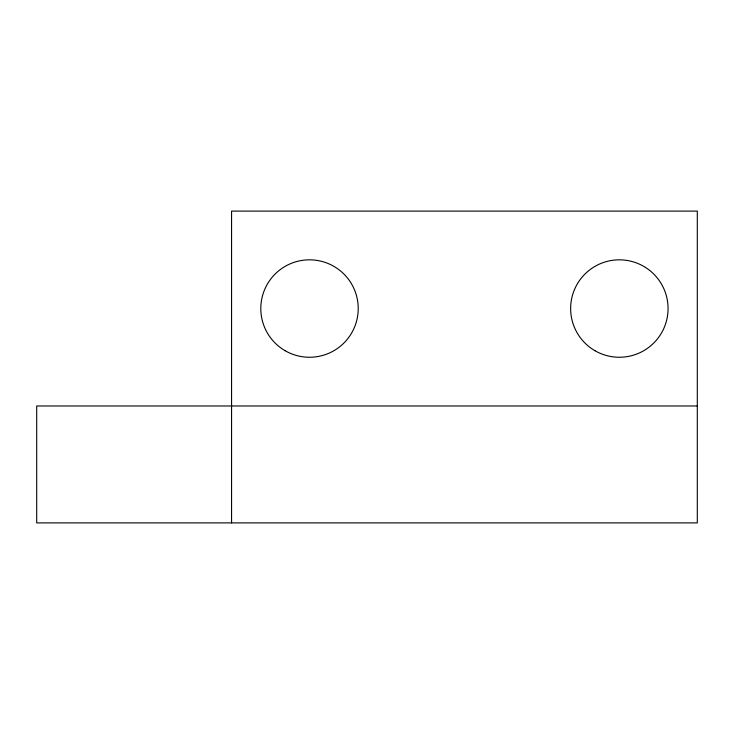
<?xml version="1.0" encoding="UTF-8"?>
<svg xmlns="http://www.w3.org/2000/svg" width="734" height="734" viewBox="0 0 734 734"><rect width="100%" height="100%" fill="white"/><g stroke="black" fill="none" stroke-linecap="round" stroke-linejoin="round"><path stroke-width="1.1" d="M697.3 405.975L36.7 405.975L36.7 522.892L697.3 522.892L697.3 211.108L231.568 211.108L231.568 522.892M594.999 350.733A48.719 48.719 0 0 0 668.068 308.537A48.719 48.719 0 0 0 594.999 266.35A48.719 48.719 0 0 0 594.999 350.733M285.159 350.733A48.719 48.719 0 0 0 358.229 308.537A48.719 48.719 0 0 0 285.159 266.35A48.719 48.719 0 0 0 285.159 350.733"/></g></svg>
